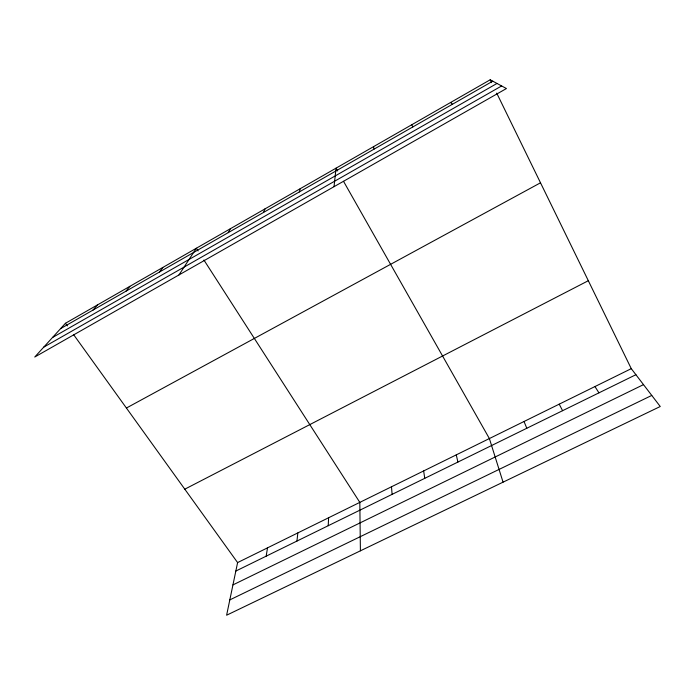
<?xml version="1.0" encoding="UTF-8"?>
<svg xmlns="http://www.w3.org/2000/svg" width="695" height="695" viewBox="0 0 695 695"><rect width="100%" height="100%" fill="white"/><g stroke="black" fill="none" stroke-linecap="round" stroke-linejoin="round"><path stroke-width="1.04" d="M328.214 525.724L328.605 517.758M296.965 541.058L297.834 532.917M334.026 186.677L336.059 168.147L337.657 170.97M266.176 556.165L267.506 547.86M73.644 334.686L237.603 562.585L226.613 615.214L660.25 406.506L631.277 368.663L496.716 93.13M299.293 191.959L300.257 188.675M263.457 212.479L265.038 208.856M228.229 232.651L230.41 228.716M178.971 274.933L196.346 248.245L198.092 250.965M159.502 272.006L162.821 267.462M125.977 291.196L129.843 286.366M93 310.083L97.387 304.975M65.443 323.279L34.75 357.03L506.438 88.543L490.201 79.786L65.443 323.279L67.337 325.912M60.543 328.666L492.772 81.167M52.507 337.509L497.003 83.452M43.75 347.135L501.642 85.954M126.412 408.026L540.51 182.794M184.792 489.184L588.326 280.711M237.603 562.585L631.277 368.663M235.831 571.055L635.908 374.709M232.938 584.903L643.5 384.63M229.81 599.898L651.762 395.429M450.638 102.469L452.445 104.259M203.922 260.034L359.819 502.381L360.41 550.822M594.963 386.559L598.951 392.849M343.521 181.308L489.384 438.562L503.058 482.165M559.214 404.16L562.585 410.693M490.201 79.786L491.6 82.644M411.77 124.744L412.839 126.933M524.03 421.5L526.801 428.259M456.268 454.878L457.909 462.071M423.646 470.941L424.758 478.342M373.58 146.636L373.945 149.208M391.493 486.778L392.093 494.371"/></g></svg>
